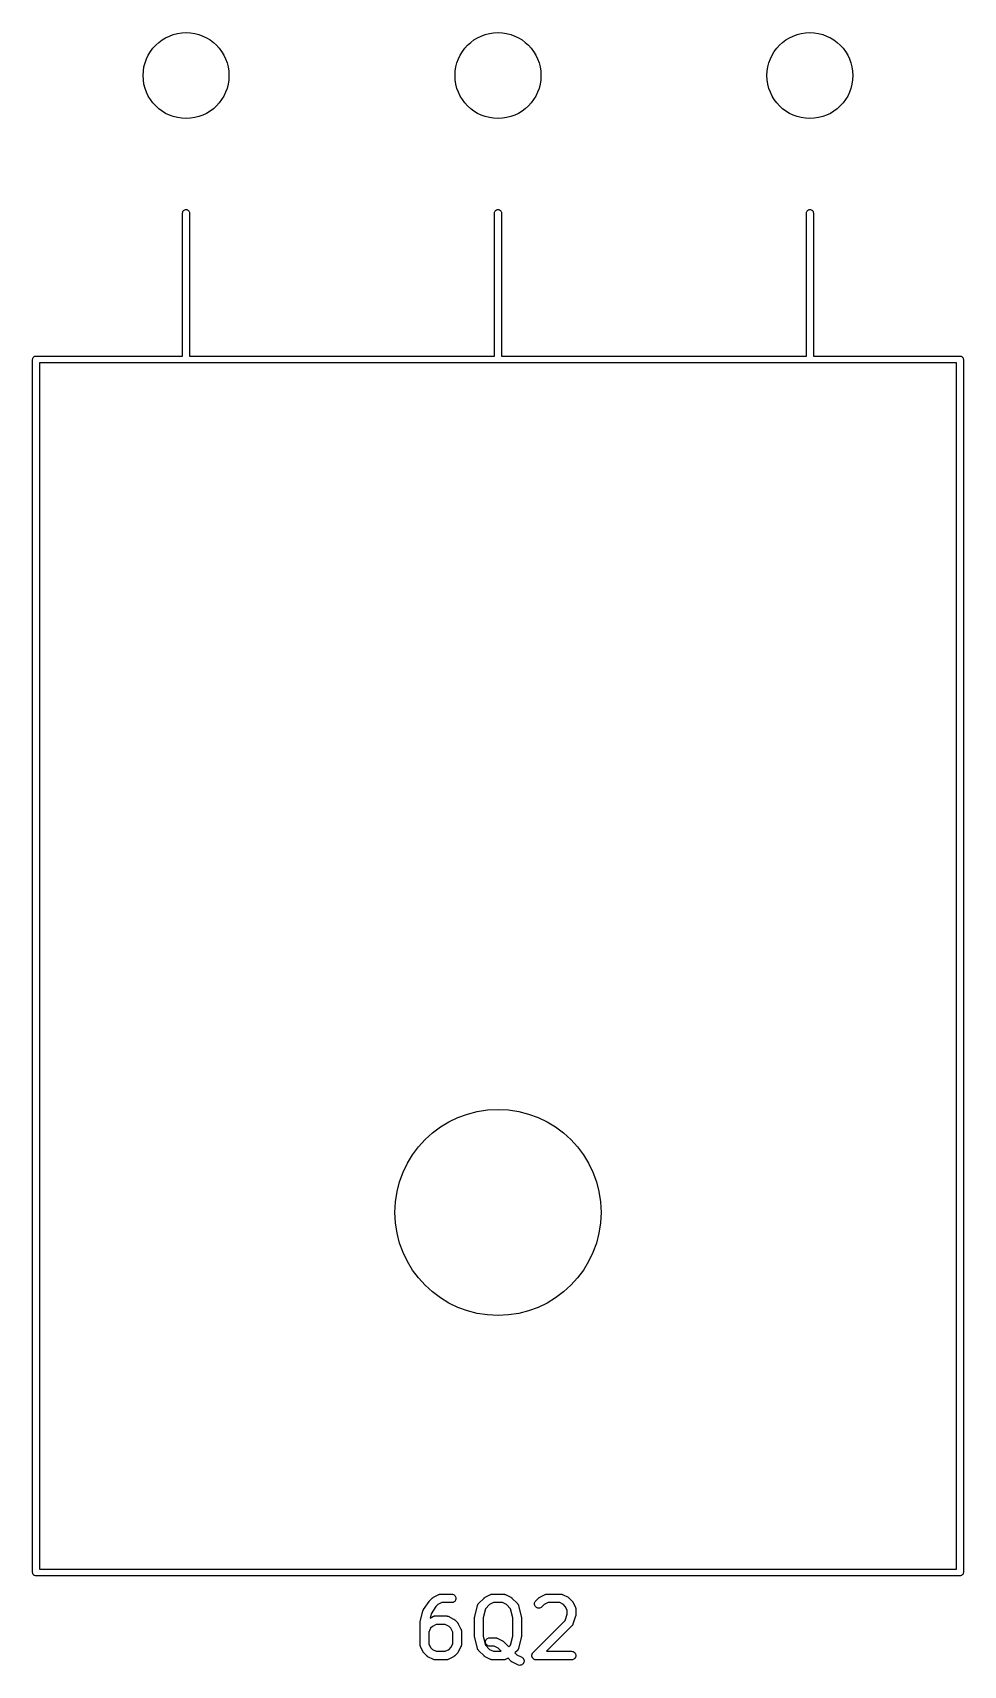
# Model space of a CAD drawing. Extents: x 0.77 to 9.62, y -5.42 to -2.18.
# Drawn here: x 6.844 to 7.485, y -5.418 to -4.295 of the extents above; entities that cross this region are included whole.
import ezdxf

# ---------------------------------------------------------------- set-up
doc = ezdxf.new("R2010")
doc.units = 0
doc.header["$MEASUREMENT"] = 0
doc.layers.add('BLACK', color=7, linetype='CONTINUOUS')

msp = doc.modelspace()

# ---------------------------------------------------------------- linework, layer by layer
at = {"layer": 'BLACK', "linetype": 'CONTINUOUS'}
for p, q in [((6.94764, -4.41937), (6.94767, -4.41903)), ((6.94764, -4.51791), (6.94764, -4.41937)), ((6.94767, -4.41903), (6.94781, -4.41858)), ((6.94781, -4.41858), (6.94803, -4.41817)), ((6.94803, -4.41817), (6.94832, -4.41781)), ((6.94832, -4.41781), (6.94868, -4.41751)), ((6.94868, -4.41751), (6.94909, -4.4173)), ((6.94909, -4.4173), (6.94954, -4.41716)), ((6.94954, -4.41716), (6.95, -4.41711)), ((6.95, -4.41711), (6.95046, -4.41716)), ((6.95046, -4.41716), (6.95091, -4.4173)), ((6.95091, -4.4173), (6.95132, -4.41751)), ((6.95132, -4.41751), (6.95168, -4.41781)), ((6.95168, -4.41781), (6.95197, -4.41817)), ((6.95197, -4.41817), (6.95219, -4.41858)), ((6.95219, -4.41858), (6.95233, -4.41903)), ((6.95233, -4.41903), (6.95236, -4.41937)), ((6.95236, -4.41937), (6.95236, -4.51791)), ((7.1622, -4.41937), (7.16224, -4.41903)), ((7.1622, -4.51791), (7.1622, -4.41937)), ((7.16224, -4.41903), (7.16237, -4.41858)), ((7.16237, -4.41858), (7.16259, -4.41817)), ((7.16259, -4.41817), (7.16289, -4.41781)), ((7.16289, -4.41781), (7.16325, -4.41751)), ((7.16325, -4.41751), (7.16366, -4.4173)), ((7.16366, -4.4173), (7.1641, -4.41716)), ((7.1641, -4.41716), (7.16457, -4.41711)), ((7.16457, -4.41711), (7.16503, -4.41716)), ((7.16503, -4.41716), (7.16548, -4.4173)), ((7.16548, -4.4173), (7.16589, -4.41751)), ((7.16589, -4.41751), (7.16625, -4.41781)), ((7.16625, -4.41781), (7.16654, -4.41817)), ((7.16654, -4.41817), (7.16676, -4.41858)), ((7.16676, -4.41858), (7.16689, -4.41903)), ((7.16689, -4.41903), (7.16693, -4.41937)), ((7.16693, -4.41937), (7.16693, -4.51791)), ((7.37677, -4.41937), (7.37681, -4.41903)), ((7.37677, -4.51791), (7.37677, -4.41937)), ((7.37681, -4.41903), (7.37694, -4.41858)), ((7.37694, -4.41858), (7.37716, -4.41817)), ((7.37716, -4.41817), (7.37746, -4.41781)), ((7.37746, -4.41781), (7.37782, -4.41751)), ((7.37782, -4.41751), (7.37823, -4.4173)), ((7.37823, -4.4173), (7.37867, -4.41716)), ((7.37867, -4.41716), (7.37913, -4.41711)), ((7.37913, -4.41711), (7.3796, -4.41716)), ((7.3796, -4.41716), (7.38004, -4.4173)), ((7.38004, -4.4173), (7.38045, -4.41751)), ((7.38045, -4.41751), (7.38081, -4.41781)), ((7.38081, -4.41781), (7.38111, -4.41817)), ((7.38111, -4.41817), (7.38133, -4.41858)), ((7.38133, -4.41858), (7.38146, -4.41903)), ((7.38146, -4.41903), (7.3815, -4.41937)), ((7.3815, -4.41937), (7.3815, -4.51791)), ((6.84448, -4.52028), (6.84452, -4.51981)), ((6.84449, -4.52039), (6.84448, -4.52028)), ((6.84449, -5.35441), (6.84449, -4.52039)), ((6.84452, -4.51981), (6.84466, -4.51937)), ((6.84466, -4.51937), (6.84488, -4.51896)), ((6.84488, -4.51896), (6.84517, -4.5186)), ((6.84517, -4.5186), (6.84553, -4.5183)), ((6.84553, -4.5183), (6.84594, -4.51808)), ((6.84594, -4.51808), (6.84639, -4.51795)), ((6.84639, -4.51795), (6.84673, -4.51791)), ((6.84673, -4.51791), (6.84685, -4.5179)), ((6.84685, -4.5179), (6.84697, -4.51791)), ((6.84697, -4.51791), (6.94764, -4.51791)), ((6.94988, -4.52264), (6.84921, -4.52264)), ((6.84921, -4.52264), (6.84921, -5.35217)), ((6.95, -4.52265), (6.94988, -4.52264)), ((6.95012, -4.52264), (6.95, -4.52265)), ((7.16445, -4.52264), (6.95012, -4.52264)), ((6.95236, -4.51791), (7.1622, -4.51791)), ((7.16457, -4.52265), (7.16445, -4.52264)), ((7.16468, -4.52264), (7.16457, -4.52265)), ((7.37902, -4.52264), (7.16468, -4.52264)), ((7.16693, -4.51791), (7.37677, -4.51791)), ((7.37913, -4.52265), (7.37902, -4.52264)), ((7.37925, -4.52264), (7.37913, -4.52265)), ((7.47992, -4.52264), (7.37925, -4.52264)), ((7.3815, -4.51791), (7.48217, -4.51791)), ((7.47992, -5.35217), (7.47992, -4.52264)), ((7.48217, -4.51791), (7.48228, -4.5179)), ((7.48228, -4.5179), (7.4824, -4.51791)), ((7.4824, -4.51791), (7.4824, -4.51791)), ((7.4824, -4.51791), (7.48275, -4.51795)), ((7.48275, -4.51795), (7.48319, -4.51808)), ((7.48319, -4.51808), (7.4836, -4.5183)), ((7.4836, -4.5183), (7.48396, -4.5186)), ((7.48396, -4.5186), (7.48426, -4.51896)), ((7.48426, -4.51896), (7.48448, -4.51937)), ((7.48448, -4.51937), (7.48461, -4.51981)), ((7.48461, -4.51981), (7.48466, -4.52028)), ((7.48466, -4.52028), (7.48465, -4.52039)), ((7.48465, -4.52039), (7.48465, -5.35441)), ((6.84448, -5.35453), (6.84449, -5.35441)), ((6.84452, -5.35499), (6.84448, -5.35453)), ((6.84466, -5.35544), (6.84452, -5.35499)), ((6.84488, -5.35585), (6.84466, -5.35544)), ((6.84517, -5.35621), (6.84488, -5.35585)), ((6.84553, -5.3565), (6.84517, -5.35621)), ((6.84921, -5.35217), (7.47992, -5.35217)), ((7.48396, -5.35621), (7.4836, -5.3565)), ((7.48426, -5.35585), (7.48396, -5.35621)), ((7.48448, -5.35544), (7.48426, -5.35585)), ((7.48461, -5.35499), (7.48448, -5.35544)), ((7.48465, -5.35464), (7.48461, -5.35499)), ((7.48465, -5.35441), (7.48466, -5.35453)), ((7.48466, -5.35453), (7.48465, -5.35464)), ((6.84594, -5.35672), (6.84553, -5.3565)), ((6.84639, -5.35686), (6.84594, -5.35672)), ((6.84673, -5.35689), (6.84639, -5.35686)), ((6.84685, -5.3569), (6.84673, -5.35689)), ((6.84673, -5.35689), (6.84673, -5.35689)), ((6.84697, -5.35689), (6.84685, -5.3569)), ((7.48217, -5.35689), (6.84697, -5.35689)), ((7.48228, -5.3569), (7.48217, -5.35689)), ((7.48275, -5.35686), (7.48228, -5.3569)), ((7.48319, -5.35672), (7.48275, -5.35686)), ((7.4836, -5.3565), (7.48319, -5.35672)), ((7.11337, -5.38007), (7.11712, -5.37445)), ((7.11712, -5.37444), (7.11714, -5.37442)), ((7.11712, -5.37445), (7.11712, -5.37444)), ((7.11712, -5.37444), (7.11712, -5.37444)), ((7.11712, -5.37444), (7.11712, -5.37444)), ((7.11714, -5.37442), (7.11731, -5.37421)), ((7.11731, -5.37421), (7.11748, -5.374)), ((7.11748, -5.374), (7.11936, -5.37212)), ((7.12187, -5.37797), (7.11856, -5.38292)), ((7.11936, -5.37212), (7.11939, -5.3721)), ((7.11939, -5.3721), (7.11952, -5.37199)), ((7.11952, -5.37199), (7.11964, -5.37188)), ((7.11964, -5.37188), (7.11974, -5.37181)), ((7.11974, -5.37181), (7.11984, -5.37174)), ((7.11984, -5.37174), (7.11999, -5.37166)), ((7.11999, -5.37166), (7.12013, -5.37157)), ((7.12013, -5.37157), (7.12388, -5.3697)), ((7.1232, -5.37664), (7.12187, -5.37797)), ((7.12589, -5.37529), (7.1232, -5.37664)), ((7.12388, -5.3697), (7.12391, -5.36968)), ((7.12391, -5.36968), (7.12399, -5.36965)), ((7.12399, -5.36965), (7.12407, -5.36961)), ((7.12407, -5.36961), (7.12426, -5.36955)), ((7.12426, -5.36955), (7.12445, -5.36948)), ((7.12445, -5.36948), (7.12454, -5.36947)), ((7.12454, -5.36947), (7.12462, -5.36944)), ((7.12462, -5.36944), (7.12482, -5.36942)), ((7.12482, -5.36942), (7.12502, -5.36939)), ((7.12502, -5.36939), (7.12511, -5.36939)), ((7.12511, -5.36939), (7.1252, -5.36939)), ((7.1252, -5.36939), (7.1327, -5.36939)), ((7.1327, -5.37529), (7.12589, -5.37529)), ((7.1327, -5.36939), (7.13274, -5.36939)), ((7.13327, -5.37523), (7.1327, -5.37529)), ((7.13274, -5.36939), (7.13331, -5.36945)), ((7.13382, -5.37507), (7.13327, -5.37523)), ((7.13331, -5.36945), (7.13386, -5.36962)), ((7.13433, -5.3748), (7.13382, -5.37507)), ((7.13386, -5.36962), (7.13436, -5.3699)), ((7.13478, -5.37443), (7.13433, -5.3748)), ((7.13436, -5.3699), (7.13481, -5.37027)), ((7.13514, -5.37399), (7.13478, -5.37443)), ((7.13481, -5.37027), (7.13517, -5.37072)), ((7.13542, -5.37348), (7.13514, -5.37399)), ((7.13517, -5.37072), (7.13543, -5.37123)), ((7.13559, -5.37293), (7.13542, -5.37348)), ((7.13543, -5.37123), (7.1356, -5.37178)), ((7.13565, -5.37236), (7.13559, -5.37293)), ((7.1356, -5.37178), (7.13565, -5.37236)), ((7.14858, -5.38475), (7.15045, -5.37725)), ((7.15045, -5.37725), (7.15046, -5.37721)), ((7.15046, -5.37721), (7.15053, -5.37702)), ((7.15053, -5.37702), (7.15059, -5.37683)), ((7.15059, -5.37683), (7.15063, -5.37675)), ((7.15063, -5.37675), (7.15067, -5.37667)), ((7.15067, -5.37667), (7.15077, -5.3765)), ((7.15077, -5.3765), (7.15086, -5.37632)), ((7.15086, -5.37632), (7.15092, -5.37625)), ((7.15092, -5.37625), (7.15097, -5.37618)), ((7.15097, -5.37618), (7.1511, -5.37603)), ((7.1511, -5.37603), (7.15123, -5.37587)), ((7.15123, -5.37587), (7.15498, -5.37212)), ((7.15498, -5.37212), (7.15501, -5.3721)), ((7.15501, -5.3721), (7.15514, -5.37199)), ((7.15514, -5.37199), (7.15526, -5.37188)), ((7.15526, -5.37188), (7.15536, -5.37181)), ((7.15536, -5.37181), (7.15546, -5.37174)), ((7.15546, -5.37174), (7.15561, -5.37166)), ((7.15561, -5.37166), (7.15575, -5.37157)), ((7.15575, -5.37157), (7.1595, -5.3697)), ((7.15882, -5.37664), (7.15598, -5.37947)), ((7.16151, -5.37529), (7.15882, -5.37664)), ((7.1595, -5.3697), (7.15953, -5.36968)), ((7.15953, -5.36968), (7.15962, -5.36965)), ((7.15962, -5.36965), (7.15969, -5.36961)), ((7.15969, -5.36961), (7.15989, -5.36955)), ((7.15989, -5.36955), (7.16007, -5.36948)), ((7.16007, -5.36948), (7.16016, -5.36947)), ((7.16016, -5.36947), (7.16024, -5.36944)), ((7.16024, -5.36944), (7.16044, -5.36942)), ((7.16044, -5.36942), (7.16064, -5.36939)), ((7.16064, -5.36939), (7.16073, -5.36939)), ((7.16073, -5.36939), (7.16082, -5.36939)), ((7.16082, -5.36939), (7.16832, -5.36939)), ((7.16762, -5.37529), (7.16151, -5.37529)), ((7.17032, -5.37664), (7.16762, -5.37529)), ((7.16832, -5.36939), (7.16836, -5.36939)), ((7.16836, -5.36939), (7.16844, -5.36939)), ((7.16844, -5.36939), (7.16853, -5.36939)), ((7.16853, -5.36939), (7.16873, -5.36943)), ((7.16873, -5.36943), (7.16893, -5.36945)), ((7.16893, -5.36945), (7.16901, -5.36948)), ((7.16901, -5.36948), (7.1691, -5.36949)), ((7.1691, -5.36949), (7.16929, -5.36956)), ((7.16929, -5.36956), (7.16948, -5.36962)), ((7.16948, -5.36962), (7.16956, -5.36967)), ((7.16956, -5.36967), (7.16964, -5.3697)), ((7.16964, -5.3697), (7.17339, -5.37157)), ((7.17315, -5.37947), (7.17032, -5.37664)), ((7.17339, -5.37157), (7.17342, -5.37159)), ((7.17342, -5.37159), (7.17356, -5.37168)), ((7.17356, -5.37168), (7.17371, -5.37176)), ((7.17371, -5.37176), (7.1738, -5.37184)), ((7.1738, -5.37184), (7.17391, -5.3719)), ((7.17391, -5.3719), (7.17403, -5.37202)), ((7.17403, -5.37202), (7.17415, -5.37212)), ((7.17415, -5.37212), (7.1779, -5.37587)), ((7.1779, -5.37587), (7.17793, -5.3759)), ((7.17793, -5.3759), (7.17806, -5.37606)), ((7.17806, -5.37606), (7.17819, -5.37621)), ((7.17819, -5.37621), (7.17824, -5.37628)), ((7.17824, -5.37628), (7.17829, -5.37635)), ((7.17829, -5.37635), (7.17838, -5.37653)), ((7.17838, -5.37653), (7.17849, -5.3767)), ((7.17849, -5.3767), (7.17852, -5.37679)), ((7.17852, -5.37679), (7.17856, -5.37687)), ((7.17856, -5.37687), (7.17861, -5.37706)), ((7.17861, -5.37706), (7.17868, -5.37725)), ((7.17868, -5.37725), (7.18055, -5.38475)), ((7.18974, -5.37608), (7.18979, -5.3755)), ((7.18979, -5.37665), (7.18974, -5.37608)), ((7.18979, -5.3755), (7.18996, -5.37495)), ((7.18995, -5.3772), (7.18979, -5.37665)), ((7.19022, -5.37771), (7.18995, -5.3772)), ((7.18996, -5.37495), (7.19023, -5.37444)), ((7.19059, -5.37816), (7.19022, -5.37771)), ((7.19023, -5.37444), (7.1906, -5.374)), ((7.19103, -5.37853), (7.19059, -5.37816)), ((7.1906, -5.374), (7.19248, -5.37212)), ((7.19153, -5.37881), (7.19103, -5.37853)), ((7.19208, -5.37898), (7.19153, -5.37881)), ((7.19248, -5.37212), (7.1925, -5.3721)), ((7.1925, -5.3721), (7.19263, -5.37199)), ((7.19263, -5.37199), (7.19275, -5.37188)), ((7.19275, -5.37188), (7.19286, -5.37181)), ((7.19286, -5.37181), (7.19295, -5.37174)), ((7.19295, -5.37174), (7.1931, -5.37166)), ((7.1931, -5.37166), (7.19324, -5.37157)), ((7.19324, -5.37157), (7.19699, -5.3697)), ((7.1943, -5.37856), (7.19378, -5.37883)), ((7.19475, -5.3782), (7.1943, -5.37856)), ((7.19478, -5.37818), (7.19475, -5.3782)), ((7.19631, -5.37664), (7.19478, -5.37818)), ((7.19901, -5.37529), (7.19631, -5.37664)), ((7.19699, -5.3697), (7.19703, -5.36968)), ((7.19703, -5.36968), (7.19711, -5.36965)), ((7.19711, -5.36965), (7.19719, -5.36961)), ((7.19719, -5.36961), (7.19738, -5.36955)), ((7.19738, -5.36955), (7.19757, -5.36948)), ((7.19757, -5.36948), (7.19766, -5.36947)), ((7.19766, -5.36947), (7.19774, -5.36944)), ((7.19774, -5.36944), (7.19794, -5.36942)), ((7.19794, -5.36942), (7.19814, -5.36939)), ((7.19814, -5.36939), (7.19823, -5.36939)), ((7.19823, -5.36939), (7.19831, -5.36939)), ((7.19831, -5.36939), (7.20769, -5.36939)), ((7.20699, -5.37529), (7.19901, -5.37529)), ((7.20969, -5.37664), (7.20699, -5.37529)), ((7.20769, -5.36939), (7.20773, -5.36939)), ((7.20773, -5.36939), (7.20781, -5.36939)), ((7.20781, -5.36939), (7.2079, -5.36939)), ((7.2079, -5.36939), (7.2081, -5.36943)), ((7.2081, -5.36943), (7.2083, -5.36945)), ((7.2083, -5.36945), (7.20838, -5.36948)), ((7.20838, -5.36948), (7.20847, -5.36949)), ((7.20847, -5.36949), (7.20866, -5.36956)), ((7.20866, -5.36956), (7.20885, -5.36962)), ((7.20885, -5.36962), (7.20893, -5.36967)), ((7.20893, -5.36967), (7.20901, -5.3697)), ((7.20901, -5.3697), (7.21276, -5.37157)), ((7.21088, -5.37784), (7.20969, -5.37664)), ((7.21223, -5.38053), (7.21088, -5.37784)), ((7.21276, -5.37157), (7.21279, -5.37159)), ((7.21279, -5.37159), (7.21293, -5.37168)), ((7.21293, -5.37168), (7.21308, -5.37176)), ((7.21308, -5.37176), (7.21317, -5.37184)), ((7.21317, -5.37184), (7.21328, -5.3719)), ((7.21328, -5.3719), (7.2134, -5.37202)), ((7.2134, -5.37202), (7.21352, -5.37212)), ((7.21352, -5.37212), (7.2154, -5.374)), ((7.2154, -5.374), (7.21543, -5.37403)), ((7.21543, -5.37403), (7.21553, -5.37416)), ((7.21553, -5.37416), (7.21565, -5.37428)), ((7.21565, -5.37428), (7.21571, -5.37438)), ((7.21571, -5.37438), (7.21579, -5.37448)), ((7.21579, -5.37448), (7.21586, -5.37463)), ((7.21586, -5.37463), (7.21595, -5.37477)), ((7.21595, -5.37477), (7.21783, -5.37852)), ((7.21783, -5.37852), (7.21784, -5.37855)), ((7.21784, -5.37855), (7.21787, -5.37864)), ((7.21787, -5.37864), (7.21792, -5.37871)), ((7.21792, -5.37871), (7.21797, -5.3789)), ((7.111, -5.38906), (7.11103, -5.38883)), ((7.111, -5.38912), (7.111, -5.38906)), ((7.111, -5.38917), (7.111, -5.38912)), ((7.111, -5.38921), (7.111, -5.38917)), ((7.111, -5.40421), (7.111, -5.38921)), ((7.11103, -5.38883), (7.11106, -5.3886)), ((7.11106, -5.3886), (7.11108, -5.38855)), ((7.11108, -5.38849), (7.11296, -5.381)), ((7.11108, -5.38855), (7.11108, -5.38849)), ((7.11296, -5.381), (7.11297, -5.38096)), ((7.11297, -5.38096), (7.11304, -5.38077)), ((7.11304, -5.38077), (7.11309, -5.38058)), ((7.11309, -5.38058), (7.11314, -5.3805)), ((7.11314, -5.3805), (7.11317, -5.38042)), ((7.11317, -5.38042), (7.11327, -5.38025)), ((7.11327, -5.38025), (7.11337, -5.38007)), ((7.11856, -5.38292), (7.11783, -5.38584)), ((7.11783, -5.38584), (7.12013, -5.38469)), ((7.12013, -5.38469), (7.12016, -5.38468)), ((7.12016, -5.38468), (7.12025, -5.38465)), ((7.12025, -5.38465), (7.12032, -5.38461)), ((7.12032, -5.38461), (7.12052, -5.38455)), ((7.12052, -5.38455), (7.1207, -5.38448)), ((7.1207, -5.38448), (7.12079, -5.38446)), ((7.12079, -5.38446), (7.12087, -5.38444)), ((7.12087, -5.38444), (7.12107, -5.38442)), ((7.12107, -5.38442), (7.12127, -5.38439)), ((7.12127, -5.38439), (7.12136, -5.38439)), ((7.12136, -5.38439), (7.12145, -5.38438)), ((7.12145, -5.38438), (7.12895, -5.38438)), ((7.12895, -5.38438), (7.12899, -5.38438)), ((7.12899, -5.38438), (7.12907, -5.38439)), ((7.12907, -5.38439), (7.12916, -5.38439)), ((7.12916, -5.38439), (7.12936, -5.38443)), ((7.12936, -5.38443), (7.12956, -5.38445)), ((7.12956, -5.38445), (7.12964, -5.38447)), ((7.12964, -5.38447), (7.12973, -5.38449)), ((7.12973, -5.38449), (7.12992, -5.38456)), ((7.12992, -5.38456), (7.13011, -5.38462)), ((7.13011, -5.38462), (7.13019, -5.38466)), ((7.13019, -5.38466), (7.13027, -5.38469)), ((7.13027, -5.38469), (7.13402, -5.38657)), ((7.13402, -5.38657), (7.13405, -5.38659)), ((7.13405, -5.38659), (7.13419, -5.38668)), ((7.13419, -5.38668), (7.13434, -5.38676)), ((7.13434, -5.38676), (7.13443, -5.38683)), ((7.13443, -5.38683), (7.13454, -5.3869)), ((7.13454, -5.3869), (7.13466, -5.38702)), ((7.13466, -5.38702), (7.13478, -5.38712)), ((7.13478, -5.38712), (7.13666, -5.389)), ((7.13666, -5.389), (7.13669, -5.38903)), ((7.13669, -5.38903), (7.13679, -5.38916)), ((7.13679, -5.38916), (7.1369, -5.38928)), ((7.1369, -5.38928), (7.13697, -5.38938)), ((7.13697, -5.38938), (7.13705, -5.38948)), ((7.13705, -5.38948), (7.13712, -5.38962)), ((7.13712, -5.38962), (7.13721, -5.38976)), ((7.13721, -5.38976), (7.13909, -5.39351)), ((7.14849, -5.38532), (7.14853, -5.38508)), ((7.1485, -5.38537), (7.14849, -5.38532)), ((7.14849, -5.38542), (7.1485, -5.38537)), ((7.14849, -5.38546), (7.14849, -5.38542)), ((7.14849, -5.39858), (7.14849, -5.38546)), ((7.14853, -5.38508), (7.14856, -5.38485)), ((7.14856, -5.38485), (7.14857, -5.3848)), ((7.14857, -5.3848), (7.14858, -5.38475)), ((7.15598, -5.37947), (7.1544, -5.38582)), ((7.1544, -5.38582), (7.1544, -5.39822)), ((7.17474, -5.38582), (7.17315, -5.37947)), ((7.17474, -5.39822), (7.17474, -5.38582)), ((7.18055, -5.38475), (7.18056, -5.38479)), ((7.18056, -5.38479), (7.18057, -5.38484)), ((7.18057, -5.38484), (7.18059, -5.38489)), ((7.18059, -5.38489), (7.18061, -5.38512)), ((7.18061, -5.38512), (7.18064, -5.38536)), ((7.18064, -5.38536), (7.18064, -5.38541)), ((7.18064, -5.38541), (7.18064, -5.38546)), ((7.18064, -5.38546), (7.18064, -5.39858)), ((7.18873, -5.40962), (7.21073, -5.38762)), ((7.19266, -5.37904), (7.19208, -5.37898)), ((7.19323, -5.37899), (7.19266, -5.37904)), ((7.19378, -5.37883), (7.19323, -5.37899)), ((7.21073, -5.38762), (7.21223, -5.38311)), ((7.21223, -5.38311), (7.21223, -5.38053)), ((7.21799, -5.38452), (7.21611, -5.39014)), ((7.21797, -5.3789), (7.21804, -5.37909)), ((7.21802, -5.38436), (7.21799, -5.38452)), ((7.21807, -5.3842), (7.21802, -5.38436)), ((7.21804, -5.37909), (7.21806, -5.37918)), ((7.21806, -5.37918), (7.21808, -5.37926)), ((7.21809, -5.38408), (7.21807, -5.3842)), ((7.21808, -5.37926), (7.2181, -5.37946)), ((7.21811, -5.38396), (7.21809, -5.38408)), ((7.2181, -5.37946), (7.21813, -5.37966)), ((7.21812, -5.38379), (7.21811, -5.38396)), ((7.21814, -5.38363), (7.21812, -5.38379)), ((7.21813, -5.37966), (7.21813, -5.37975)), ((7.21813, -5.37975), (7.21814, -5.37984)), ((7.21814, -5.37984), (7.21814, -5.38359)), ((7.21814, -5.38359), (7.21814, -5.38363)), ((7.11825, -5.39283), (7.1169, -5.39553)), ((7.1169, -5.39553), (7.1169, -5.40351)), ((7.11945, -5.39164), (7.11825, -5.39283)), ((7.12214, -5.39029), (7.11945, -5.39164)), ((7.12825, -5.39029), (7.12214, -5.39029)), ((7.13095, -5.39164), (7.12825, -5.39029)), ((7.13214, -5.39283), (7.13095, -5.39164)), ((7.13349, -5.39553), (7.13214, -5.39283)), ((7.13349, -5.40351), (7.13349, -5.39553)), ((7.13909, -5.39351), (7.1391, -5.39355)), ((7.1391, -5.39355), (7.13913, -5.39363)), ((7.13913, -5.39363), (7.13918, -5.39371)), ((7.13918, -5.39371), (7.13923, -5.3939)), ((7.13923, -5.3939), (7.1393, -5.39409)), ((7.1393, -5.39409), (7.13932, -5.39418)), ((7.13932, -5.39418), (7.13934, -5.39426)), ((7.13934, -5.39426), (7.13936, -5.39446)), ((7.13936, -5.39446), (7.13939, -5.39466)), ((7.13939, -5.39466), (7.13939, -5.39475)), ((7.13939, -5.39475), (7.1394, -5.39483)), ((7.1394, -5.39483), (7.1394, -5.40421)), ((7.1485, -5.39864), (7.14849, -5.39858)), ((7.14849, -5.39869), (7.1485, -5.39864)), ((7.14852, -5.39892), (7.14849, -5.39869)), ((7.14855, -5.39916), (7.14852, -5.39892)), ((7.14856, -5.39921), (7.14855, -5.39916)), ((7.14857, -5.39926), (7.14856, -5.39921)), ((7.14858, -5.3993), (7.14857, -5.39926)), ((7.15045, -5.4068), (7.14858, -5.3993)), ((7.1544, -5.39822), (7.15598, -5.40457)), ((7.15605, -5.40174), (7.15622, -5.40119)), ((7.15622, -5.40119), (7.15649, -5.40068)), ((7.15649, -5.40068), (7.15686, -5.40024)), ((7.15686, -5.40024), (7.15731, -5.39987)), ((7.15731, -5.39987), (7.15782, -5.3996)), ((7.15782, -5.3996), (7.15837, -5.39944)), ((7.15837, -5.39944), (7.15894, -5.39938)), ((7.15894, -5.39938), (7.16269, -5.39938)), ((7.16269, -5.39938), (7.16273, -5.39938)), ((7.16273, -5.39938), (7.16282, -5.39939)), ((7.16282, -5.39939), (7.16291, -5.39939)), ((7.16291, -5.39939), (7.16311, -5.39942)), ((7.16311, -5.39942), (7.16331, -5.39945)), ((7.16331, -5.39945), (7.16339, -5.39947)), ((7.16339, -5.39947), (7.16347, -5.39949)), ((7.16347, -5.39949), (7.16366, -5.39956)), ((7.16366, -5.39956), (7.16386, -5.39962)), ((7.16386, -5.39962), (7.16393, -5.39966)), ((7.16393, -5.39966), (7.16401, -5.39969)), ((7.16401, -5.39969), (7.16776, -5.40157)), ((7.17315, -5.40457), (7.17474, -5.39822)), ((7.18055, -5.3993), (7.17868, -5.4068)), ((7.18056, -5.39925), (7.18055, -5.3993)), ((7.18058, -5.3992), (7.18056, -5.39925)), ((7.1806, -5.39896), (7.18058, -5.3992)), ((7.18064, -5.39873), (7.1806, -5.39896)), ((7.18064, -5.39858), (7.18064, -5.39863)), ((7.18064, -5.39863), (7.18064, -5.39868)), ((7.18064, -5.39868), (7.18064, -5.39873)), ((7.2154, -5.3913), (7.19794, -5.40876)), ((7.21545, -5.39123), (7.2154, -5.3913)), ((7.21552, -5.39117), (7.21545, -5.39123)), ((7.21564, -5.39101), (7.21552, -5.39117)), ((7.21576, -5.39085), (7.21564, -5.39101)), ((7.21581, -5.39078), (7.21576, -5.39085)), ((7.21586, -5.39071), (7.21581, -5.39078)), ((7.21594, -5.39052), (7.21586, -5.39071)), ((7.21604, -5.39035), (7.21594, -5.39052)), ((7.21606, -5.39026), (7.21604, -5.39035)), ((7.2161, -5.39018), (7.21606, -5.39026)), ((7.21611, -5.39014), (7.2161, -5.39018)), ((7.111, -5.4043), (7.111, -5.40421)), ((7.111, -5.40438), (7.111, -5.4043)), ((7.11103, -5.40458), (7.111, -5.40438)), ((7.11105, -5.40478), (7.11103, -5.40458)), ((7.11108, -5.40487), (7.11105, -5.40478)), ((7.11109, -5.40495), (7.11108, -5.40487)), ((7.11116, -5.40514), (7.11109, -5.40495)), ((7.11122, -5.40533), (7.11116, -5.40514)), ((7.11126, -5.40541), (7.11122, -5.40533)), ((7.11129, -5.40549), (7.11126, -5.40541)), ((7.11131, -5.40553), (7.11129, -5.40549)), ((7.11318, -5.40928), (7.11131, -5.40553)), ((7.11327, -5.40942), (7.11318, -5.40928)), ((7.11335, -5.40957), (7.11327, -5.40942)), ((7.11342, -5.40966), (7.11335, -5.40957)), ((7.11349, -5.40977), (7.11342, -5.40966)), ((7.1136, -5.40989), (7.11349, -5.40977)), ((7.11371, -5.41002), (7.1136, -5.40989)), ((7.11374, -5.41005), (7.11371, -5.41002)), ((7.11561, -5.41192), (7.11374, -5.41005)), ((7.11574, -5.41203), (7.11561, -5.41192)), ((7.11586, -5.41214), (7.11574, -5.41203)), ((7.11596, -5.41221), (7.11586, -5.41214)), ((7.11606, -5.41229), (7.11596, -5.41221)), ((7.1162, -5.41237), (7.11606, -5.41229)), ((7.11634, -5.41246), (7.1162, -5.41237)), ((7.11638, -5.41247), (7.11634, -5.41246)), ((7.12013, -5.41435), (7.11638, -5.41247)), ((7.1169, -5.40351), (7.11825, -5.40621)), ((7.11825, -5.40621), (7.11945, -5.40741)), ((7.11945, -5.40741), (7.12214, -5.40876)), ((7.12214, -5.40876), (7.12825, -5.40876)), ((7.12825, -5.40876), (7.13095, -5.40741)), ((7.13402, -5.41247), (7.13027, -5.41435)), ((7.13095, -5.40741), (7.13214, -5.40621)), ((7.13214, -5.40621), (7.13349, -5.40351)), ((7.13416, -5.41239), (7.13402, -5.41247)), ((7.1343, -5.41231), (7.13416, -5.41239)), ((7.1344, -5.41223), (7.1343, -5.41231)), ((7.1345, -5.41217), (7.1344, -5.41223)), ((7.13462, -5.41205), (7.1345, -5.41217)), ((7.13475, -5.41195), (7.13462, -5.41205)), ((7.13478, -5.41192), (7.13475, -5.41195)), ((7.13666, -5.41005), (7.13478, -5.41192)), ((7.13676, -5.40992), (7.13666, -5.41005)), ((7.13688, -5.4098), (7.13676, -5.40992)), ((7.13695, -5.4097), (7.13688, -5.4098)), ((7.13702, -5.4096), (7.13695, -5.4097)), ((7.1371, -5.40945), (7.13702, -5.4096)), ((7.13719, -5.40932), (7.1371, -5.40945)), ((7.13721, -5.40928), (7.13719, -5.40932)), ((7.13909, -5.40553), (7.13721, -5.40928)), ((7.13912, -5.40545), (7.13909, -5.40553)), ((7.13916, -5.40537), (7.13912, -5.40545)), ((7.13922, -5.40518), (7.13916, -5.40537)), ((7.13929, -5.40499), (7.13922, -5.40518)), ((7.13931, -5.40491), (7.13929, -5.40499)), ((7.13933, -5.40482), (7.13931, -5.40491)), ((7.13936, -5.40462), (7.13933, -5.40482)), ((7.13939, -5.40442), (7.13936, -5.40462)), ((7.1394, -5.40425), (7.13939, -5.40434)), ((7.13939, -5.40434), (7.13939, -5.40442)), ((7.1394, -5.40421), (7.1394, -5.40425)), ((7.15052, -5.40699), (7.15045, -5.4068)), ((7.15058, -5.40718), (7.15052, -5.40699)), ((7.15062, -5.40726), (7.15058, -5.40718)), ((7.15065, -5.40734), (7.15062, -5.40726)), ((7.15075, -5.40751), (7.15065, -5.40734)), ((7.15084, -5.40769), (7.15075, -5.40751)), ((7.1509, -5.40776), (7.15084, -5.40769)), ((7.15094, -5.40784), (7.1509, -5.40776)), ((7.15108, -5.40799), (7.15094, -5.40784)), ((7.1512, -5.40814), (7.15108, -5.40799)), ((7.15123, -5.40817), (7.1512, -5.40814)), ((7.15498, -5.41192), (7.15123, -5.40817)), ((7.15511, -5.41203), (7.15498, -5.41192)), ((7.15523, -5.41214), (7.15511, -5.41203)), ((7.15533, -5.41221), (7.15523, -5.41214)), ((7.15543, -5.41229), (7.15533, -5.41221)), ((7.15557, -5.41237), (7.15543, -5.41229)), ((7.15571, -5.41246), (7.15557, -5.41237)), ((7.15575, -5.41247), (7.15571, -5.41246)), ((7.1595, -5.41435), (7.15575, -5.41247)), ((7.15598, -5.40457), (7.15882, -5.40741)), ((7.15599, -5.40231), (7.15605, -5.40174)), ((7.15604, -5.40289), (7.15599, -5.40231)), ((7.1562, -5.40344), (7.15604, -5.40289)), ((7.15647, -5.40395), (7.1562, -5.40344)), ((7.15683, -5.4044), (7.15647, -5.40395)), ((7.15727, -5.40477), (7.15683, -5.4044)), ((7.15778, -5.40505), (7.15727, -5.40477)), ((7.15833, -5.40522), (7.15778, -5.40505)), ((7.1589, -5.40529), (7.15833, -5.40522)), ((7.15882, -5.40741), (7.16151, -5.40876)), ((7.15894, -5.40529), (7.1589, -5.40529)), ((7.162, -5.40529), (7.15894, -5.40529)), ((7.16151, -5.40876), (7.16681, -5.40876)), ((7.16469, -5.40664), (7.162, -5.40529)), ((7.16681, -5.40876), (7.16469, -5.40664)), ((7.16776, -5.40157), (7.1678, -5.40159)), ((7.1678, -5.40159), (7.16794, -5.40168)), ((7.16794, -5.40168), (7.16808, -5.40176)), ((7.16808, -5.40176), (7.16818, -5.40183)), ((7.16818, -5.40183), (7.16828, -5.4019)), ((7.16828, -5.4019), (7.1684, -5.40202)), ((7.1684, -5.40202), (7.16853, -5.40212)), ((7.16853, -5.40212), (7.17207, -5.40566)), ((7.17207, -5.40566), (7.17315, -5.40457)), ((7.1779, -5.40817), (7.17624, -5.40983)), ((7.17624, -5.40983), (7.17756, -5.41116)), ((7.17756, -5.41116), (7.18089, -5.41282)), ((7.17803, -5.40802), (7.1779, -5.40817)), ((7.17817, -5.40787), (7.17803, -5.40802)), ((7.17821, -5.40779), (7.17817, -5.40787)), ((7.17827, -5.40773), (7.17821, -5.40779)), ((7.17836, -5.40755), (7.17827, -5.40773)), ((7.17847, -5.40738), (7.17836, -5.40755)), ((7.1785, -5.4073), (7.17847, -5.40738)), ((7.17854, -5.40722), (7.1785, -5.4073)), ((7.1786, -5.40703), (7.17854, -5.40722)), ((7.17867, -5.40684), (7.1786, -5.40703)), ((7.17868, -5.4068), (7.17867, -5.40684)), ((7.18786, -5.41169), (7.18789, -5.41141)), ((7.18786, -5.4117), (7.18786, -5.41169)), ((7.18786, -5.41169), (7.18786, -5.41169)), ((7.18789, -5.41198), (7.18786, -5.4117)), ((7.18789, -5.41141), (7.18792, -5.41112)), ((7.18791, -5.41226), (7.18789, -5.41198)), ((7.18791, -5.41227), (7.18791, -5.41226)), ((7.18792, -5.41227), (7.18791, -5.41227)), ((7.18792, -5.41111), (7.18801, -5.41084)), ((7.18792, -5.41112), (7.18792, -5.41111)), ((7.18792, -5.41112), (7.18792, -5.41112)), ((7.188, -5.41254), (7.18792, -5.41227)), ((7.18801, -5.41084), (7.18809, -5.41057)), ((7.18809, -5.41056), (7.18823, -5.41031)), ((7.18809, -5.41057), (7.18809, -5.41056)), ((7.18809, -5.41057), (7.18809, -5.41057)), ((7.18823, -5.41031), (7.18836, -5.41007)), ((7.18836, -5.41007), (7.18836, -5.41006)), ((7.18836, -5.41006), (7.18837, -5.41006)), ((7.18837, -5.41006), (7.18855, -5.40984)), ((7.18855, -5.40984), (7.18873, -5.40962)), ((7.19794, -5.40876), (7.21519, -5.40876)), ((7.21519, -5.40876), (7.21523, -5.40876)), ((7.21523, -5.40876), (7.2158, -5.40882)), ((7.2158, -5.40882), (7.21635, -5.40899)), ((7.21635, -5.40899), (7.21685, -5.40927)), ((7.21685, -5.40927), (7.2173, -5.40964)), ((7.2173, -5.40964), (7.21766, -5.41009)), ((7.21766, -5.41009), (7.21792, -5.4106)), ((7.21808, -5.4123), (7.21791, -5.41285)), ((7.21792, -5.4106), (7.21809, -5.41115)), ((7.21814, -5.41173), (7.21808, -5.4123)), ((7.21809, -5.41115), (7.21814, -5.41173)), ((7.12021, -5.41438), (7.12013, -5.41435)), ((7.12028, -5.41442), (7.12021, -5.41438)), ((7.12048, -5.41448), (7.12028, -5.41442)), ((7.12066, -5.41456), (7.12048, -5.41448)), ((7.12075, -5.41457), (7.12066, -5.41456)), ((7.12083, -5.4146), (7.12075, -5.41457)), ((7.12103, -5.41462), (7.12083, -5.4146)), ((7.12123, -5.41465), (7.12103, -5.41462)), ((7.12132, -5.41465), (7.12123, -5.41465)), ((7.12141, -5.41466), (7.12132, -5.41465)), ((7.12145, -5.41466), (7.12141, -5.41466)), ((7.12895, -5.41466), (7.12145, -5.41466)), ((7.12903, -5.41465), (7.12895, -5.41466)), ((7.12912, -5.41466), (7.12903, -5.41465)), ((7.12932, -5.41462), (7.12912, -5.41466)), ((7.12952, -5.4146), (7.12932, -5.41462)), ((7.1296, -5.41458), (7.12952, -5.4146)), ((7.12969, -5.41457), (7.1296, -5.41458)), ((7.12988, -5.4145), (7.12969, -5.41457)), ((7.13007, -5.41444), (7.12988, -5.4145)), ((7.13015, -5.4144), (7.13007, -5.41444)), ((7.13023, -5.41437), (7.13015, -5.4144)), ((7.13027, -5.41435), (7.13023, -5.41437)), ((7.15958, -5.41438), (7.1595, -5.41435)), ((7.15965, -5.41442), (7.15958, -5.41438)), ((7.15985, -5.41448), (7.15965, -5.41442)), ((7.16003, -5.41456), (7.15985, -5.41448)), ((7.16012, -5.41457), (7.16003, -5.41456)), ((7.1602, -5.4146), (7.16012, -5.41457)), ((7.1604, -5.41462), (7.1602, -5.4146)), ((7.1606, -5.41465), (7.1604, -5.41462)), ((7.16069, -5.41465), (7.1606, -5.41465)), ((7.16078, -5.41466), (7.16069, -5.41465)), ((7.16082, -5.41466), (7.16078, -5.41466)), ((7.16832, -5.41466), (7.16082, -5.41466)), ((7.1684, -5.41465), (7.16832, -5.41466)), ((7.16849, -5.41466), (7.1684, -5.41465)), ((7.16869, -5.41462), (7.16849, -5.41466)), ((7.16889, -5.4146), (7.16869, -5.41462)), ((7.16897, -5.41458), (7.16889, -5.4146)), ((7.16906, -5.41457), (7.16897, -5.41458)), ((7.16925, -5.4145), (7.16906, -5.41457)), ((7.16944, -5.41444), (7.16925, -5.4145)), ((7.16952, -5.4144), (7.16944, -5.41444)), ((7.1696, -5.41437), (7.16952, -5.4144)), ((7.16964, -5.41435), (7.1696, -5.41437)), ((7.17148, -5.41343), (7.16964, -5.41435)), ((7.17373, -5.41567), (7.17148, -5.41343)), ((7.17386, -5.41578), (7.17373, -5.41567)), ((7.17397, -5.41589), (7.17386, -5.41578)), ((7.17408, -5.41596), (7.17397, -5.41589)), ((7.17417, -5.41604), (7.17408, -5.41596)), ((7.17432, -5.41611), (7.17417, -5.41604)), ((7.17446, -5.41621), (7.17432, -5.41611)), ((7.17449, -5.41622), (7.17446, -5.41621)), ((7.17824, -5.4181), (7.17449, -5.41622)), ((7.17878, -5.4183), (7.17824, -5.4181)), ((7.17935, -5.4184), (7.17878, -5.4183)), ((7.17993, -5.41839), (7.17935, -5.4184)), ((7.18049, -5.41826), (7.17993, -5.41839)), ((7.18102, -5.41803), (7.18049, -5.41826)), ((7.18089, -5.41282), (7.18092, -5.41284)), ((7.18092, -5.41284), (7.18141, -5.41315)), ((7.18149, -5.4177), (7.18102, -5.41803)), ((7.18141, -5.41315), (7.18182, -5.41355)), ((7.18189, -5.41728), (7.18149, -5.4177)), ((7.18182, -5.41355), (7.18215, -5.41402)), ((7.1822, -5.4168), (7.18189, -5.41728)), ((7.18215, -5.41402), (7.18238, -5.41455)), ((7.18241, -5.41626), (7.1822, -5.4168)), ((7.18238, -5.41455), (7.1825, -5.41512)), ((7.18251, -5.41569), (7.18241, -5.41626)), ((7.1825, -5.41512), (7.18251, -5.41569)), ((7.18808, -5.41281), (7.188, -5.41254)), ((7.18808, -5.41282), (7.18808, -5.41281)), ((7.18822, -5.41308), (7.18808, -5.41282)), ((7.18808, -5.41282), (7.18808, -5.41282)), ((7.18834, -5.41332), (7.18822, -5.41308)), ((7.18835, -5.41333), (7.18834, -5.41332)), ((7.18853, -5.41356), (7.18835, -5.41333)), ((7.18835, -5.41333), (7.18835, -5.41333)), ((7.1887, -5.41377), (7.18853, -5.41356)), ((7.18871, -5.41378), (7.1887, -5.41377)), ((7.18893, -5.41396), (7.18871, -5.41378)), ((7.18871, -5.41378), (7.18871, -5.41378)), ((7.18915, -5.41414), (7.18893, -5.41396)), ((7.18915, -5.41415), (7.18915, -5.41414)), ((7.1894, -5.41429), (7.18915, -5.41415)), ((7.18915, -5.41415), (7.18915, -5.41415)), ((7.18965, -5.41442), (7.1894, -5.41429)), ((7.18966, -5.41442), (7.18965, -5.41442)), ((7.18966, -5.41443), (7.18966, -5.41442)), ((7.18993, -5.41451), (7.18966, -5.41443)), ((7.1902, -5.4146), (7.18993, -5.41451)), ((7.19021, -5.4146), (7.1902, -5.4146)), ((7.1902, -5.4146), (7.1902, -5.4146)), ((7.19049, -5.41463), (7.19021, -5.4146)), ((7.19077, -5.41466), (7.19049, -5.41463)), ((7.19078, -5.41466), (7.19077, -5.41466)), ((7.19081, -5.41466), (7.19078, -5.41466)), ((7.19078, -5.41466), (7.19078, -5.41466)), ((7.19078, -5.41466), (7.19078, -5.41466)), ((7.21519, -5.41466), (7.19081, -5.41466)), ((7.21576, -5.4146), (7.21519, -5.41466)), ((7.21631, -5.41444), (7.21576, -5.4146)), ((7.21682, -5.41417), (7.21631, -5.41444)), ((7.21727, -5.4138), (7.21682, -5.41417)), ((7.21763, -5.41336), (7.21727, -5.4138)), ((7.21791, -5.41285), (7.21763, -5.41336))]:
    msp.add_line(p, q, dxfattribs=at)
at = {"layer": 'BLACK'}
for centre, radius in [((6.95, -4.325), 0.02953), ((7.16457, -4.325), 0.02953), ((7.37913, -4.325), 0.02953), ((7.16457, -5.10689), 0.07087)]:
    msp.add_circle(centre, radius, dxfattribs=at)

doc.saveas('drawing.dxf')
